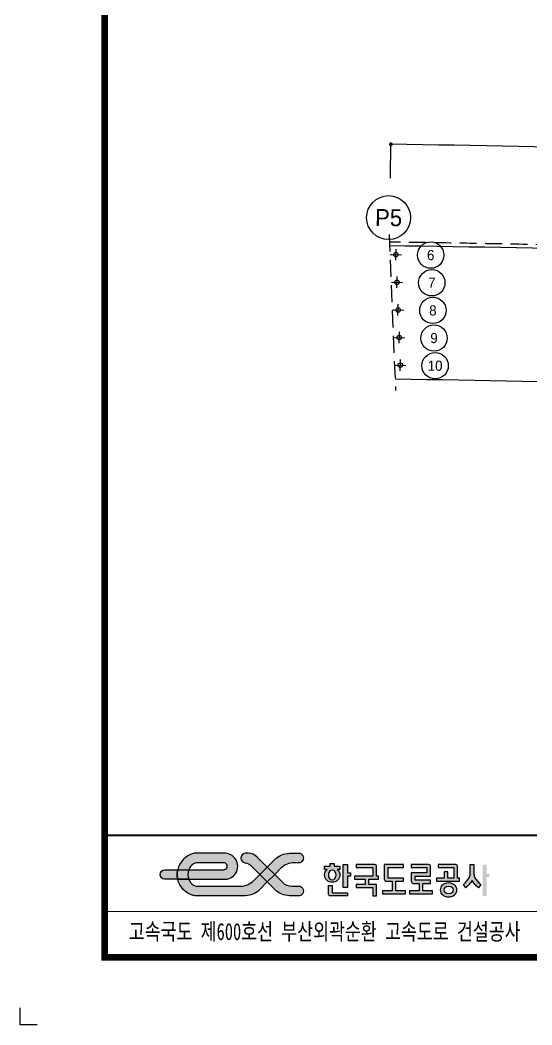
# Model space of a CAD drawing. Header units: feet. Extents: x 0 to 252300, y 0 to 178200.
# Drawn here: x 0 to 45368, y 0 to 89100 of the extents above; entities that cross this region are included whole.
import ezdxf
from ezdxf.enums import TextEntityAlignment as Align

# ---------------------------------------------------------------- set-up
doc = ezdxf.new("R2010")
doc.units = ezdxf.units.FT
doc.header["$LTSCALE"] = 3000
doc.header["$MEASUREMENT"] = 0
doc.linetypes.add('A-DASHD01', pattern=[0.75, 0.5, -0.25])
doc.layers.get('0').update_dxf_attribs({"linetype": 'CONTINUOUS'})
for name, color, linetype in [('CS-CNTL', 1, 'A-DASHD01'), ('CS-CONC-LEAN', 3, 'CONTINUOUS'), ('CS-CONC-MAJR', 4, 'CONTINUOUS'), ('CS-DIML', 1, 'CONTINUOUS'), ('CS-MISC', 3, 'CONTINUOUS'), ('CS-SYMB', 3, 'CONTINUOUS'), ('CX-BORD', 3, 'CONTINUOUS'), ('CX-BORD-LIN1', 4, 'CONTINUOUS'), ('CX-BORD-LIN2', 3, 'CONTINUOUS'), ('CX-BORD-TEX2', 7, 'CONTINUOUS'), ('CX-BORD-TEX3', 6, 'CONTINUOUS'), ('CX-MISC', 2, 'CONTINUOUS'), ('CZ-TEX2', 3, 'CONTINUOUS')]:
    doc.layers.add(name, color=color, linetype=linetype)
doc.styles.add('A_STANDARD', font='')
doc.styles.add('TB_TEXT', font='')
doc.styles.add('TB_WBTXT', font='')
doc.styles.add('TB_WMTXT', font='')
doc.styles.get('A_STANDARD').set_extended_font_data('Dotum')
doc.styles.get('TB_TEXT').set_extended_font_data('DotumChe')
doc.styles.get('TB_WBTXT').set_extended_font_data('Dotum')
doc.styles.get('TB_WMTXT').set_extended_font_data('DotumChe')

# ---------------------------------------------------------------- blocks, each defined once
blk = doc.blocks.new('CXGLOGO-EX흑백')
h = blk.add_hatch(color=256)
h.paths.add_polyline_path([(12.62751094235613, 2.929722186557417), (13.9368577347384, 2.929722186557417, 0.1307849617648099), (14.19642449557114, 2.998798575681949, 0.5686079760781465), (14.23263349965494, 5.183221859397701, 0.1392232935838704), (13.9581907729968, 5.261149990701703), (11.43317010715378, 5.261149990701703, 0.1989123673796241), (7.88820811080587, 3.792778653716674), (5.962135003345992, 1.866705546256785), (7.789912781123938, 0.03892776847906987), (9.30410907077998, 1.553124058134753, -0.198912367379616)])
h.paths.add_polyline_path([(5.962135003346347, -1.78885000929877), (4.134357225567967, 0.03892776847900947), (2.638733131771026, -1.456696325318649, -0.1989123673796836), (-0.684668739806078, -2.833294453742262), (-11.36204881219041, -2.833294453742742, -0.149968192877195), (-12.240743962647, -2.563678008654669, -0.1491631919188299), (-13.39334849004342, -1.136072231520988), (-16.10175388554254, -1.136072231520988, 0.2784029190241507), (-12.27306911128629, -5.129271465237487, 0.06593867059308692), (-11.86520449236982, -5.183294453743216), (0.6208868157490102, -5.183294453742739, 0.198912367379658), (3.944288687325745, -3.806696325319599)])
h.paths.add_polyline_path([(-16.10175388554255, 1.213927768479007), (-19.36564277443144, 1.213927768479007, 0.8888888888888873), (-19.36564277443144, -1.136072231520991), (-16.10175388554254, -1.136072231520988, -0.1111111111111106)])
h.paths.add_polyline_path([(-11.36204881233854, 2.911149990701738), (-4.683161640971832, 2.911149990701997, -0.05755858726109904), (-4.564116577129639, 2.897400306733786, -0.792918256256352), (-4.564116577139849, 1.227677452445754, -0.05755858725611351), (-4.683161640971733, 1.21392776847901), (-13.39334849004398, 1.213927768479618, 0.1939147573995261), (-13.39334849004318, -1.136072231520991), (-4.743420552209216, -1.136072231520991, 1.071754271161691), (-4.743420552209216, 5.261149990701231), (-11.86520449236982, 5.261149990702183, 0.06593867059316338), (-12.27306911128352, 5.207127002196302, 0.2784029190242539), (-16.10175388554237, 1.21392776847981), (-13.39334849004398, 1.213927768479621, -0.1491631919192471), (-12.2407439626433, 2.641533545616181, -0.1499681928522188)])
h = blk.add_hatch(color=256)
h.paths.add_polyline_path([(3.485422644516419, 4.34341790508612, 0.1989123673796671), (1.269821396798442, 5.261149990701703), (0.4788016700130058, 5.261149990701703, 0.8338075771048155), (0.3771781799719207, 2.929722186557356, -0.177326263149743), (2.179867088961466, 1.993417905085643), (4.134357225568095, 0.03892776847887802), (5.962135003345992, 1.866705546256789)])
h.paths.add_polyline_path([(9.744402917729097, -1.915562368126679), (7.789912781123888, 0.03892776847899881), (5.96213500334634, -1.788850009298766), (7.888208110807184, -3.714923116759131, 0.198912367379553), (11.43317010715388, -5.183294453743692), (13.93853492596422, -5.183294453744644, 0.1292187291636897), (14.19530503372277, -5.115808595962658, 0.6043190588004438), (14.12747900538948, -2.886014569746202, 0.1137896329467328), (13.89882244722792, -2.833294453742262), (11.96000416544708, -2.833294453742262, -0.1989123673796783)])
h = blk.add_hatch(color=256)
edge = h.paths.add_edge_path()
edge.add_line((55.90553287691766, 2.4960983163664), (56.85552189184581, 2.496098316366446))
edge.add_line((56.85552189184581, 2.496098316366446), (56.85552189184592, 0.09215457618536149))
edge.add_arc((58.53363057762468, 0.09215457618543929), 1.67810868577876, 180.0000000000026, 195.4083540198517)
edge.add_arc((58.47394244906948, 0.07570436294137084), 1.61619517993231, 195.408354019852, 211.4069923032628)
edge.add_arc((62.72740815851297, 2.672743468727949), 6.599826652904244, 211.4069923032628, 220.884619074014)
edge.add_arc((62.65632922919535, 2.61120635935723), 6.505810537144002, 220.8846190740139, 230.4986055729279)
edge.add_line((58.51800266797031, -2.408736271577236), (57.94523708654083, -3.232545142195342))
edge.add_arc((62.63997685430596, 2.476487192741993), 7.39145666891144, 221.3708019331366, 230.5683267651548, ccw=False)
edge.add_arc((62.86124072826939, 2.671717853347373), 7.686537407580804, 212.5283811307898, 221.3728192081766, ccw=False)
edge.add_arc((49.89982302886737, 2.671711092267167), 7.686526193707074, 318.6271743273925, 327.471625333613, ccw=False)
edge.add_arc((50.12107005378402, 2.476495324059812), 7.391467942165787, 309.4316802638517, 318.62919103786044, ccw=False)
edge.add_line((54.81581768222331, -3.232545142194404), (54.24305210079449, -2.408736271575762))
edge.add_arc((50.16623946446956, 2.548189157142523), 6.418061309895114, 309.4355142588529, 319.1812610942183)
edge.add_arc((49.96136727208684, 2.72553903169074), 6.689032726803259, 319.1787201534786, 328.529668469246)
edge.add_arc((54.2901842034738, 0.07437455166653684), 1.612880450692433, 328.5764598147939, 344.6081938620856)
edge.add_arc((54.23147034857182, 0.09160721386742313), 1.674062617830531, 344.5729121819099, 360.0187337982126)
edge.add_line((55.90553287691779, 0.09215457618600098), (55.90553287691779, 2.4960983163664))
edge = h.paths.add_edge_path()
edge.add_arc((22.07066925838875, -0.0960583075494551), 1.77276644383517, 0.3446861390323761, 51.806537556943795, ccw=False)
edge.add_arc((21.98752086475434, -0.03643316846145372), 1.856528462969702, 268.6390132932114, 358.4888194230754, ccw=False)
edge.add_arc((21.89882706649707, -0.03696230538111067), 1.856011500010981, 181.4952613076245, 271.3769059760447, ccw=False)
edge.add_arc((21.81624874840013, -0.0960910072229415), 1.772833459952195, 128.1945062452658, 179.6542700587555, ccw=False)
edge.add_line((20.72004724334094, 1.297207502441104), (20.04344756338069, 1.297207502441104))
edge.add_line((20.04344756338069, 1.297207502441104), (20.04344756338068, 2.108874533108121))
edge.add_line((20.04344756338068, 2.108874533108121), (21.46843108577289, 2.108874533108121))
edge.add_line((21.46843108577289, 2.108874533108121), (21.4684310857729, 2.754247505206038))
edge.add_line((21.4684310857729, 2.754247505206038), (22.41842010070103, 2.754247505206038))
edge.add_line((22.41842010070103, 2.754247505206038), (22.41842010070103, 2.108874533108121))
edge.add_line((22.41842010070103, 2.108874533108121), (23.84340362309323, 2.108874533108121))
edge.add_line((23.84340362309323, 2.108874533108121), (23.84340362309322, 1.297207502441104))
edge.add_line((23.84340362309322, 1.297207502441104), (23.16680394313298, 1.297207502441104))
h.paths.add_polyline_path([(60.65547795155814, 0.172755616815305), (60.65547795155814, -0.601691949703131), (59.94298619036236, -0.601691949703131), (59.94298619036248, -5.248377348808134), (58.99299717543421, -5.248377348808617), (58.99299717543411, 2.496098316366869), (59.94298619036225, 2.496098316366869), (59.94298619036236, 0.172755616815305)])
edge = h.paths.add_edge_path()
edge.add_line((48.0681235037611, 2.496098316365892), (48.0681235037611, 1.72165074984937))
edge.add_line((48.0681235037611, 1.72165074984937), (51.86807956347353, 1.72165074984937))
edge.add_line((51.86807956347353, 1.72165074984937), (51.86807956347343, -0.8598411385413627))
edge.add_line((51.86807956347343, -0.8598411385413627), (50.44309604108143, -0.8598411385423006))
edge.add_line((50.44309604108143, -0.8598411385423006), (50.44309604108143, 0.6890539944927028))
edge.add_line((50.44309604108143, 0.6890539944927028), (49.4931070261532, 0.6890539944927028))
edge.add_line((49.4931070261532, 0.6890539944927028), (49.49310702615358, -0.8598411385418245))
edge.add_line((49.49310702615358, -0.8598411385418245), (47.59312899629693, -0.8598411385418281))
edge.add_line((47.59312899629693, -0.8598411385418281), (47.59312899629681, -1.634288705059802))
edge.add_line((47.59312899629681, -1.634288705059802), (53.29306308586574, -1.634288705059802))
edge.add_line((53.29306308586574, -1.634288705059802), (53.29306308586574, -0.8598411385413627))
edge.add_line((53.29306308586574, -0.8598411385413627), (52.81806857840155, -0.8598411385413236))
edge.add_line((52.81806857840155, -0.8598411385413236), (52.81806857840178, 1.979799938688487))
edge.add_arc((52.26887129235888, 1.979799938688532), 0.5491972860428973, 359.9999999999953, 400.6008038990672)
edge.add_arc((52.34038266447658, 2.041094338003921), 0.4550119382992583, 40.60080389906705, 89.66109212214847)
edge.add_line((52.3430740709377, 2.496098316366869), (48.0681235037611, 2.496098316367497))
edge = h.paths.add_edge_path()
edge.add_line((41.41820039926384, 2.496098316366869), (41.41820039926394, 1.721650749848898))
edge.add_line((41.41820039926394, 1.721650749848898), (45.21815645897638, 1.721650749848898))
edge.add_line((45.21815645897638, 1.721650749848898), (45.21815645897638, 0.4309048056535367))
edge.add_line((45.21815645897638, 0.4309048056535367), (41.41820039926384, 0.4309048056535367))
edge.add_line((41.41820039926384, 0.4309048056535367), (41.41820039926394, -1.634288705060271))
edge.add_arc((41.96739768530686, -1.634288705060244), 0.5491972860429257, 180.0000000000029, 220.6008038990638)
edge.add_arc((41.89588631318916, -1.695583104375644), 0.4550119382992751, 220.6008038990626, 269.6610921221458)
edge.add_line((41.89319490672801, -2.150587082738607), (43.31817842912, -2.150587082738607))
edge.add_line((43.31817842912, -2.150587082738607), (43.31817842912011, -3.957631404610424))
edge.add_line((43.31817842912011, -3.957631404610424), (40.94320589179998, -3.957631404610424))
edge.add_line((40.94320589179998, -3.957631404610424), (40.94320589179998, -4.732078971128871))
edge.add_line((40.94320589179998, -4.732078971128871), (46.64313998136879, -4.732078971128871))
edge.add_line((46.64313998136879, -4.732078971128871), (46.64313998136893, -3.957631404610897))
edge.add_line((46.64313998136893, -3.957631404610897), (44.26816744404802, -3.957631404609955))
edge.add_line((44.26816744404802, -3.957631404609955), (44.26816744404758, -2.150587082738607))
edge.add_line((44.26816744404758, -2.150587082738607), (46.1681454739045, -2.150587082738134))
edge.add_line((46.1681454739045, -2.150587082738134), (46.1681454739045, -1.376139516220633))
edge.add_line((46.1681454739045, -1.376139516220633), (42.36818941419209, -1.376139516220164))
edge.add_line((42.36818941419209, -1.376139516220164), (42.36818941419209, -0.3435427608644339))
edge.add_line((42.36818941419209, -0.3435427608644339), (46.1681454739045, -0.343542760863965))
edge.add_line((46.1681454739045, -0.343542760863965), (46.16814547390462, 1.979799938688512))
edge.add_arc((45.6189481878617, 1.979799938688539), 0.5491972860429115, 359.9999999999972, 400.6008038990619)
edge.add_arc((45.69045955997943, 2.041094338003941), 0.4550119382992425, 40.60080389906198, 89.6610921221449)
edge.add_line((45.69315096644058, 2.496098316366872), (41.41820039926384, 2.496098316366869))
edge = h.paths.add_edge_path()
edge.add_line((39.51822236940757, 2.496098316366869), (34.76827729476689, 2.496098316366869))
edge.add_line((34.76827729476689, 2.496098316366869), (34.76827729476689, -1.117990327381936))
edge.add_arc((35.31747458080942, -1.117990327381935), 0.5491972860425349, 180, 220.6008038990902)
edge.add_arc((35.24596320869247, -1.179284726696737), 0.4550119382998447, 220.60080389909, 269.6610921221131)
edge.add_line((35.24327180223106, -1.634288705060271), (36.66825532462316, -1.634288705060342))
edge.add_line((36.66825532462316, -1.634288705060342), (36.66825532462363, -3.957631404610424))
edge.add_line((36.66825532462363, -3.957631404610424), (34.29328278730304, -3.957631404610897))
edge.add_line((34.29328278730304, -3.957631404610897), (34.29328278730291, -4.732078971128871))
edge.add_line((34.29328278730291, -4.732078971128871), (39.99321687687187, -4.732078971129809))
edge.add_line((39.99321687687187, -4.732078971129809), (39.99321687687187, -3.957631404610897))
edge.add_line((39.99321687687187, -3.957631404610897), (37.61824433955118, -3.957631404610794))
edge.add_line((37.61824433955118, -3.957631404610794), (37.61824433955128, -1.634288705060271))
edge.add_line((37.61824433955128, -1.634288705060271), (39.5182223694077, -1.634288705059802))
edge.add_line((39.5182223694077, -1.634288705059802), (39.51822236940779, -0.8598411385423006))
edge.add_line((39.51822236940779, -0.8598411385423006), (35.71826630969503, -0.8598411385423006))
edge.add_line((35.71826630969503, -0.8598411385423006), (35.71826630969503, 1.721650749848898))
edge.add_line((35.71826630969503, 1.721650749848898), (39.51822236940745, 1.72165074984937))
edge.add_line((39.51822236940745, 1.72165074984937), (39.51822236940745, 2.496098316366869))
edge = h.paths.add_edge_path()
edge.add_line((31.9183102499825, -5.248377348808617), (32.86829926491062, -5.248377348808617))
edge.add_line((32.86829926491062, -5.248377348808617), (32.86829926491062, -2.408736271577304))
edge.add_line((32.86829926491062, -2.408736271577304), (30.96832123505435, -2.408736271577304))
edge.add_line((30.96832123505435, -2.408736271577304), (30.96832123505409, -1.117990327381936))
edge.add_line((30.96832123505409, -1.117990327381936), (33.34329377237469, -1.117990327381936))
edge.add_line((33.34329377237469, -1.117990327381936), (33.34329377237468, -0.343542760863965))
edge.add_line((33.34329377237468, -0.343542760863965), (32.86829926491062, -0.343542760863965))
edge.add_line((32.86829926491062, -0.343542760863965), (32.86829926491062, 1.979799938688512))
edge.add_arc((32.31910197886764, 1.979799938688512), 0.5491972860429826, 359.9999999999999, 400.6008038990593)
edge.add_arc((32.39061335098545, 2.041094338003989), 0.4550119382991955, 40.60080389905918, 89.66109212214754)
edge.add_line((32.39330475744659, 2.496098316366872), (27.88085693653791, 2.496098316366869))
edge.add_line((27.88085693653791, 2.496098316366869), (27.8808569365377, 1.721650749848898))
edge.add_line((27.8808569365377, 1.721650749848898), (31.9183102499825, 1.72165074984937))
edge.add_line((31.9183102499825, 1.72165074984937), (31.9183102499825, -0.343542760863965))
edge.add_line((31.9183102499825, -0.343542760863965), (27.40586242907364, -0.343542760863965))
edge.add_line((27.40586242907364, -0.343542760863965), (27.40586242907364, -1.11799032738147))
edge.add_line((27.40586242907364, -1.11799032738147), (30.01833222012621, -1.117990327381936))
edge.add_line((30.01833222012621, -1.117990327381936), (30.01833222012621, -2.408736271577773))
edge.add_line((30.01833222012621, -2.408736271577773), (27.88085693653782, -2.408736271577773))
edge.add_line((27.88085693653782, -2.408736271577773), (27.88085693653781, -3.183183838095275))
edge.add_line((27.88085693653781, -3.183183838095275), (31.9183102499825, -3.183183838095275))
edge.add_line((31.9183102499825, -3.183183838095275), (31.9183102499825, -5.248377348808617))
edge = h.paths.add_edge_path()
edge.add_line((25.7433816529495, -5.248377348808617), (21.46843108577295, -5.248377348808141))
edge.add_arc((21.468431085773, -4.799179719589938), 0.4491976292182027, 220.2618960212232, 269.9999999999932, ccw=False)
edge.add_arc((21.55155841230061, -4.728777609424231), 0.5581315978937866, 180.3389078778467, 220.2618960212236, ccw=False)
edge.add_arc((195.5622497713534, -3.699482215773768), 174.5718671369681, 179.6610921221531, 180.3389078778465, ccw=False)
edge.add_line((20.99343657830883, -2.66688546041647), (21.94342559323697, -2.66688546041647))
edge.add_line((21.94342559323697, -2.66688546041647), (21.94342559323697, -4.473929782290639))
edge.add_line((21.94342559323697, -4.473929782290639), (25.7433816529495, -4.473929782290639))
edge.add_line((25.7433816529495, -4.473929782290639), (25.7433816529495, -5.248377348808617))
edge = h.paths.add_edge_path(flags=16)
edge.add_ellipse((50.60385872541271, -3.769494308227308), major_axis=(-1.110875729177891, 2.868103891292178e-14), ratio=0.8665097612807381, start_angle=0, end_angle=360)
edge = h.paths.add_edge_path()
edge.add_ellipse((50.60385872364095, -3.769494308227308), major_axis=(2.060740712415878, 5.91535299055294e-14), ratio=0.8429164421096037, start_angle=0, end_angle=360, ccw=False)
h.paths.add_polyline_path([(26.4558734141455, 0.4309048056535367), (26.4558734141455, -0.343542760863965), (25.74338165294929, -0.343542760863965), (25.7433816529494, -3.183183838095275), (24.67464401115513, -3.183183838094806), (24.67464401115513, 2.496098316366869), (25.7433816529494, 2.496098316366869), (25.7433816529495, 0.4309048056535367)])
edge = h.paths.add_edge_path(flags=16)
edge.add_ellipse((21.94342559323697, -0.08539357202479891), major_axis=(7.44215483547632e-15, 1.223429116448234), ratio=0.7764969806228509, start_angle=0, end_angle=360, ccw=False)
h = blk.add_hatch(color=256)
h.paths.add_polyline_path([(5.962135003345985, 1.866705546256785), (4.134357225568095, 0.03892776847887802), (5.962135003346347, -1.788850009298773), (7.789912781123952, 0.03892776847906987)])
h.paths.add_polyline_path([(-13.39334849004398, 1.213927768479621), (-16.10175388554237, 1.21392776847981, 0.1111111111111885), (-16.10175388554254, -1.136072231520988), (-13.39334849004318, -1.136072231520988, -0.1939147573995261)])
for points in [[(-11.36204881219097, 2.911149990702945, 0.149968192828432), (-12.24074396240013, 2.64153354578092, 0.1491631919431257), (-13.39334849004398, 1.213927768479618, 0.1939147573995262), (-13.39334849004318, -1.136072231520991), (-4.743420552209216, -1.136072231520991, 1.071754271161691), (-4.743420552209216, 5.261149990701231), (-11.86520449236982, 5.261149990702183, 0.06593867059316338), (-12.27306911128352, 5.207127002196302, 0.2784029190242541), (-16.10175388554237, 1.213927768479806), (-13.39334849004398, 1.213927768479618), (-4.683161640971733, 1.21392776847901, 0.0575585872562081), (-4.564116577139657, 1.227677452445796, 0.7929182562611419), (-4.564116577139643, 2.897400306736131, 0.05755858725616377), (-4.683161640971832, 2.911149990701997), (-11.36204881234111, 2.911149990701738)], [(0.3771781799714518, 2.929722186557417, -0.1773262631497835), (2.179867088961458, 1.993417905085646), (4.134357225568095, 0.03892776847887802), (5.962135003345992, 1.866705546256785), (3.485422644516419, 4.34341790508612, 0.1989123673796582), (1.269821396798548, 5.261149990701703), (0.4788016700130058, 5.261149990701703, 0.8714196092937034), (0.4788016700130058, 2.911149990701706)], [(23.16680394313298, 1.297207502441104, -0.228396255599462), (23.84340362309322, -0.0853935720248451, -0.4134459869151131), (21.94342559323628, -1.892437893898972, -0.4136086650538482), (20.04344756338071, -0.08539357202475273, -0.2283866715627258), (20.72004724334094, 1.297207502441104), (20.04344756338069, 1.297207502441104), (20.04344756338068, 2.108874533108121), (21.46843108577289, 2.108874533108121), (21.4684310857729, 2.754247505206038), (22.41842010070103, 2.754247505206038), (22.41842010070103, 2.108874533108121), (23.84340362309323, 2.108874533108121), (23.84340362309322, 1.297207502441104), (23.16680394313298, 1.297207502441104)], [(31.9183102499825, -5.248377348808617), (32.86829926491062, -5.248377348808617), (32.86829926491062, -2.408736271577304), (30.96832123505435, -2.408736271577304), (30.96832123505409, -1.117990327381936), (33.34329377237469, -1.117990327381936), (33.34329377237468, -0.343542760863965), (32.86829926491062, -0.343542760863965), (32.86829926491062, 1.979799938688512, 0.1790312441150617), (32.73608670557006, 2.337209223254376, 0.2173967572259796), (32.39330475744659, 2.496098316366872), (27.88085693653791, 2.496098316366869), (27.8808569365377, 1.721650749848898), (31.9183102499825, 1.72165074984937), (31.9183102499825, -0.343542760863965), (27.40586242907364, -0.343542760863965), (27.40586242907364, -1.11799032738147), (30.01833222012621, -1.117990327381936), (30.01833222012621, -2.408736271577773), (27.88085693653782, -2.408736271577773), (27.88085693653781, -3.183183838095275), (31.9183102499825, -3.183183838095275), (31.9183102499825, -5.248377348808617)], [(39.51822236940757, 2.496098316366869), (34.76827729476689, 2.496098316366869), (34.76827729476689, -1.117990327381936, 0.179031244115201), (34.90048985410753, -1.475399611947733, 0.2173967572256811), (35.24327180223106, -1.634288705060271), (36.66825532462316, -1.634288705060342), (36.66825532462363, -3.957631404610424), (34.29328278730304, -3.957631404610897), (34.29328278730291, -4.732078971128871), (39.99321687687187, -4.732078971129809), (39.99321687687187, -3.957631404610897), (37.61824433955118, -3.957631404610794), (37.61824433955128, -1.634288705060271), (39.5182223694077, -1.634288705059802), (39.51822236940779, -0.8598411385423006), (35.71826630969503, -0.8598411385423006), (35.71826630969503, 1.721650749848898), (39.51822236940745, 1.72165074984937), (39.51822236940745, 2.496098316366869)], [(41.41820039926384, 2.496098316366869), (41.41820039926394, 1.721650749848898), (45.21815645897638, 1.721650749848898), (45.21815645897638, 0.4309048056535367), (41.41820039926384, 0.4309048056535367), (41.41820039926394, -1.634288705060271, 0.1790312441150686), (41.55041295860451, -1.991697989626104, 0.2173967572259559), (41.89319490672801, -2.150587082738607), (43.31817842912, -2.150587082738607), (43.31817842912011, -3.957631404610424), (40.94320589179998, -3.957631404610424), (40.94320589179998, -4.732078971128871), (46.64313998136879, -4.732078971128871), (46.64313998136893, -3.957631404610897), (44.26816744404802, -3.957631404609955), (44.26816744404758, -2.150587082738607), (46.1681454739045, -2.150587082738134), (46.1681454739045, -1.376139516220633), (42.36818941419209, -1.376139516220164), (42.36818941419209, -0.3435427608644339), (46.1681454739045, -0.343542760863965), (46.16814547390462, 1.979799938688512, 0.1790312441150869), (46.03593291456406, 2.337209223254376, 0.2173967572259547), (45.69315096644058, 2.496098316366872), (41.41820039926384, 2.496098316366869)], [(48.0681235037611, 2.496098316365892), (48.0681235037611, 1.72165074984937), (51.86807956347353, 1.72165074984937), (51.86807956347343, -0.8598411385413627), (50.44309604108143, -0.8598411385423006), (50.44309604108143, 0.6890539944927028), (49.4931070261532, 0.6890539944927028), (49.49310702615358, -0.8598411385418245), (47.59312899629693, -0.8598411385418281), (47.59312899629681, -1.634288705059802), (53.29306308586574, -1.634288705059802), (53.29306308586574, -0.8598411385413627), (52.81806857840155, -0.8598411385413236), (52.81806857840178, 1.979799938688487, 0.179031244115118), (52.68585601906119, 2.337209223254398, 0.2173967572259479), (52.3430740709377, 2.496098316366869), (48.0681235037611, 2.496098316367497)], [(55.90553287691766, 2.4960983163664), (56.85552189184581, 2.496098316366446), (56.85552189184592, 0.09215457618536149, 0.0673331086834034), (56.9158386985025, -0.3537133382605546, 0.06992084128346215), (57.09454053805489, -0.7665172394446813, 0.04137753804791307), (57.73774645661189, -1.647093096347959, 0.04197355301566234), (58.51800266797031, -2.408736271577236), (57.94523708654083, -3.232545142195342, -0.04015333159213054), (57.09307314020015, -2.408744723435024, -0.0386103102765588), (56.38052738438178, -1.461466375851227, -0.03861036677333588), (55.66798162856324, -2.408744723434765, -0.04015327015359547), (54.81581768222331, -3.232545142194404), (54.24305210079449, -2.408736271575762, 0.04254949277045509), (55.0233083121517, -1.64709309634749, 0.04082386527700423), (55.66651423070869, -0.7665172394442124, 0.07006595625911516), (55.8452160702611, -0.3537133382600786, 0.06749733491456367), (55.90553287691779, 0.09215457618600098), (55.90553287691779, 2.4960983163664)], [(25.7433816529495, -5.248377348808617), (21.46843108577295, -5.248377348808141, -0.22049606497067), (21.12564913764939, -5.089488255695642, -0.1759805261046493), (20.99343657830882, -4.732078971129866, -0.002957537787864401), (20.99343657830883, -2.66688546041647), (21.94342559323697, -2.66688546041647), (21.94342559323697, -4.473929782290639), (25.7433816529495, -4.473929782290639), (25.7433816529495, -5.248377348808617)]]:
    blk.add_lwpolyline(points, format="xyb")
for points in [[(14.19642449558027, 2.998798575687182, -0.1307849617699337), (13.9368577347384, 2.929722186557417), (12.62751094235613, 2.929722186557417, 0.1989123673796159), (9.30410907077998, 1.553124058134753), (7.789912781123881, 0.03892776847900592), (5.962135003346269, 1.866705546257062), (7.88820811080587, 3.792778653716674, -0.198912367379624), (11.43317010715378, 5.261149990701703), (13.9581907729968, 5.261149990701703, -0.1392232934978381), (14.23263349950496, 5.183221859490345, -0.5686079761212879)], [(-19.36564277443144, -1.136072231520991, -0.8888888888888888), (-19.36564277443144, 1.213927768479007), (-16.10175388554255, 1.213927768479007, 0.1111111111111495), (-16.10175388554254, -1.136072231520988)], [(-16.10175388554237, 1.21392776847981), (-13.39334849004398, 1.213927768479621, 0.1939147573995262), (-13.39334849004318, -1.136072231520988), (-16.10175388554254, -1.136072231520988, -0.1111111111111495)], [(5.962135003346347, -1.78885000929877), (3.944288687325745, -3.806696325319599, -0.198912367379658), (0.6208868157490102, -5.183294453742739), (-11.86520449236982, -5.183294453743216, -0.0659386705931795), (-12.27306911128685, -5.129271465237338, -0.2784029190241215), (-16.10175388554254, -1.136072231520991), (-13.39334849004342, -1.136072231520991, 0.1491631919431261), (-12.24074396239957, -2.563678008822297, 0.1499681928284316), (-11.36204881219041, -2.833294453742742), (-0.684668739806078, -2.833294453742262, 0.1989123673796836), (2.638733131771026, -1.456696325318649), (4.134357225567967, 0.03892776847900947)], [(7.789912781123881, 0.03892776847900592), (9.744402917729097, -1.915562368126679, 0.1989123673796783), (11.96000416544708, -2.833294453742262), (13.89882244722792, -2.833294453742262, -0.1137896330351633), (14.12747900555343, -2.886014569826049, -0.6043190587532347), (14.19530503371573, -5.115808595966634, -0.1292187291597539), (13.93853492596422, -5.183294453744644), (11.43317010715388, -5.183294453743692, -0.198912367379553), (7.888208110807184, -3.714923116759131), (5.962135003346347, -1.78885000929877)]]:
    blk.add_lwpolyline(points, format="xyb", close=True)
blk.add_lwpolyline([(26.4558734141455, 0.4309048056535367), (26.4558734141455, -0.343542760863965), (25.74338165294929, -0.343542760863965), (25.7433816529494, -3.183183838095275), (24.67464401115513, -3.183183838094806), (24.67464401115513, 2.496098316366869), (25.7433816529494, 2.496098316366869), (25.7433816529495, 0.4309048056535367)], close=True)
blk.add_lwpolyline([(5.962135003345992, 1.866705546256785), (7.789912781123945, 0.03892776847906987), (5.962135003346347, -1.78885000929877), (4.134357225568095, 0.03892776847887802), (5.962135003345992, 1.866705546256785)])
at = {"extrusion": (0, 0, -1)}
blk.add_ellipse((21.94342559323697, -0.08539357202479891), major_axis=(7.44215483547632e-15, 1.223429116448234), ratio=0.7764969806228509, start_param=3.141592653589785, end_param=9.424777960769372, dxfattribs=at)
blk.add_ellipse((50.60385872364095, -3.769494308227308), major_axis=(2.060740712415878, 5.91535299055294e-14), ratio=0.8429164421096037, dxfattribs=at)
blk.add_ellipse((50.60385872541271, -3.769494308227308), major_axis=(-1.110875729177891, 2.868103891292178e-14), ratio=0.8665097612807381)
blk = doc.blocks.new('CXBLKA1')
at = {"layer": 'CX-BORD-LIN1', "const_width": 2}
blk.add_lwpolyline([(796, -2.614797267597169e-12), (0, -3.410605131648481e-13), (0, 553.9999999999997), (795.9999999999998, 553.9999999999997)], close=True, dxfattribs=at)
at = {"layer": 'CX-BORD-LIN1', "const_width": 0.6}
blk.add_lwpolyline([(796, 36.0000000000008), (0, 35.99999999999852)], dxfattribs=at)
at = {"layer": 'CX-BORD-LIN2', "const_width": 0.3}
blk.add_lwpolyline([(130, 13.49999999999909), (0, 13.49999999999886)], dxfattribs=at)
at = {"layer": 'CX-MISC'}
blk.add_lwpolyline([(-20.0020000199919, -20.00000000000034), (-25, -20.00000000000034), (-25.00000000000034, -15.0020000199919)], dxfattribs=at)
at = {"layer": 'CX-MISC', "xscale": 1.2, "yscale": 1.2}
blk.add_blockref('CXGLOGO-EX흑백', (40.89123459210989, 24.41566484108665), dxfattribs=at)
at = {"layer": 'CX-BORD-LIN1', "style": 'TB_TEXT'}
for tag, height, p in [('TR_RNUM5', 3, (285.1051166181959, 32.63656332936267)), ('TR_RDAT5', 3.5, (317.5, 32.99999999999977)), ('TR_DGN5', 3.5, (451.1184542177598, 32.99999999999977)), ('TR_CHK5', 3.5, (491.1184542177598, 32.99999999999977)), ('TR_APP5', 3.5, (531.1184542177598, 33)), ('TR_RNUM4', 3, (285.1051166181959, 26.6365633293625)), ('TR_RDAT4', 3.5, (317.5, 26.9999999999996)), ('TR_DGN4', 3.5, (451.1184542177598, 26.9999999999996)), ('TR_CHK4', 3.5, (491.1184542177598, 26.9999999999996)), ('TR_APP4', 3.5, (531.1184542177598, 26.99999999999983)), ('TR_RNUM3', 3, (285.1051166181959, 20.63656332936364)), ('TR_RDAT3', 3.5, (317.5, 21.00000000000068)), ('TR_DGN3', 3.5, (451.1184542177598, 21.00000000000068)), ('TR_CHK3', 3.5, (491.1184542177598, 21.00000000000068)), ('TR_APP3', 3.5, (531.1184542177598, 21.00000000000091)), ('TR_RNUM2', 3, (285.1051166181959, 14.63656332936364)), ('TR_RDAT2', 3.5, (317.5, 15.00000000000068)), ('TR_DGN2', 3.5, (451.1184542177598, 15.00000000000068)), ('TR_CHK2', 3.5, (491.1184542177598, 15.00000000000068)), ('TR_APP2', 3.5, (531.1184542177598, 15.00000000000091)), ('TR_RNUM1', 3, (285.1051166181959, 8.636563329362502)), ('TR_RDAT1', 3.5, (317.5, 8.999999999999602)), ('TR_DGN1', 3.5, (451.1184542177598, 8.999999999999602)), ('TR_CHK1', 3.5, (491.1184542177598, 8.999999999999602)), ('TR_APP1', 3.5, (531.1184542177598, 8.99999999999983))]:
    blk.add_attdef(tag, text='', height=height, dxfattribs=at).set_placement(p, align=Align.MIDDLE_CENTER)
for tag, p in [('TR_RCON5', (342.3033138082338, 32.99999999999977)), ('TR_RCON4', (342.3033138082338, 26.9999999999996)), ('TR_RCON3', (342.3033138082338, 21.00000000000068)), ('TR_RCON2', (342.3033138082338, 15.00000000000068)), ('TR_RCON1', (342.3033138082338, 8.999999999999602))]:
    blk.add_attdef(tag, text='', height=3.5, dxfattribs=at).set_placement(p, align=Align.MIDDLE_LEFT)
at = {"layer": 'CX-BORD-LIN2', "style": 'TB_TEXT'}
blk.add_attdef('TD_VERSION', text='', height=3, rotation=90, dxfattribs=at).set_placement((800.499999405456, 48.01489921212237), align=Align.MIDDLE_CENTER)
at = {"layer": 'CX-BORD-TEX2', "style": 'TB_WMTXT'}
for tag, height, p in [('TB_CNAME', 5, (15.34476638720094, 531.8324131479245)), ('TB_CSCOP', 4, (16.63456755316179, 523.8324131479245))]:
    blk.add_attdef(tag, text='', height=height, dxfattribs=at).set_placement(p, align=Align.BOTTOM_LEFT)
at = {"layer": 'CX-BORD-TEX2', "style": 'TB_WBTXT'}
for tag, height, p in [('TB_MTITIL', 10, (397.9999999999999, 533.3264135606181)), ('TB_STITL', 7, (397.9999999999999, 518.3264135606181))]:
    blk.add_attdef(tag, text='', height=height, dxfattribs=at).set_placement(p, align=Align.MIDDLE_CENTER)
at = {"layer": 'CX-BORD-TEX3', "style": 'TB_TEXT'}
for tag, height, p in [('TD_LNDST', 4.500000000000001, (215, 31.49999999999909)), ('TD_DSECT', 4.500000000000001, (605.5, 31.50000000000023)), ('TD_DDIST', 4.500000000000001, (654.5, 31.50000000000034)), ('TD_DNAME_TOP', 4.500000000000001, (755, 27.95701132476654)), ('TD_CSECT', 4.500000000000001, (605.5, 22.50000000000023)), ('TD_CDIST', 4.500000000000001, (654.5, 22.50000000000028)), ('TD_DNAME_MAIN', 4.500000000000001, (755, 21.47309584254879)), ('TD_CCOMP', 4.500000000000001, (215.0000000000001, 13.59273296473054)), ('TD_HSCAL', 4.500000000000001, (620.8841087955549, 13.74838269424743)), ('TD_VSCAL', 4.500000000000001, (656.8614607241562, 13.74838269424743)), ('TD_DNAME_BOT', 3, (755, 15.24894304459792)), ('TD_FIELD', 4.500000000000001, (180, 5.125020286179335)), ('TD_CSTEP', 4.500000000000001, (250.7440000000001, 5.125020286178881)), ('TD_DWGCODE', 4.500000000000001, (637, 4.79080374170087)), ('TD_DWGNO', 4.500000000000001, (755, 5.001673382306194))]:
    blk.add_attdef(tag, text='', height=height, dxfattribs=at).set_placement(p, align=Align.MIDDLE_CENTER)
for tag, height, width, p in [('TD_DCOMP', 4.500000000000001, 0.95, (215.0000000000001, 22.58754437093)), ('TD_CNAME', 5, 0.78, (65, 7.595640316786557))]:
    blk.add_attdef(tag, text='', height=height, dxfattribs=dict(at, width=width)).set_placement(p, align=Align.MIDDLE_CENTER)
blk = doc.blocks.new('CXDIMDT2')
at = {"layer": 'CS-MISC', "const_width": 0.5}
blk.add_lwpolyline([(0.25, 0, 1), (-0.25, 0, 1)], format="xyb", close=True, dxfattribs=at)

msp = doc.modelspace()

# ---------------------------------------------------------------- linework, layer by layer
at = {"layer": 'CS-CNTL'}
msp.add_line((32724.93815448671, 70084.93603066914), (33276.70681148674, 56251.29566566914), dxfattribs=at)
at = {"layer": 'CS-CNTL', "linetype": 'A-DASHD01'}
msp.add_line((32724.93815448671, 70084.93603066914), (33276.70681148674, 56251.29566566914), dxfattribs=at)
msp.add_line((32724.93815448671, 70084.93603066914), (33276.70681148674, 56251.29566566914), dxfattribs=at)
at = {"layer": 'CS-CNTL'}
msp.add_arc((10294.53095948673, -1630442.138866331), 1700000, 83.06798585705698, 89.2430890505616, dxfattribs=at)
msp.add_arc((10294.53095948673, -1630442.138866331), 1700000, 83.06798585705698, 89.2430890505616, dxfattribs=at)
msp.add_arc((10294.53095948673, -1630442.138866331), 1700000, 83.06798585705698, 89.2430890505616, dxfattribs=at)
at = {"layer": 'CS-CONC-LEAN'}
for p, q in [((33300.65318448667, 67802.04211166914), (33327.14758148673, 68801.69107366912)), ((32814.07590248669, 68315.11379166914), (33813.72486348671, 68288.61939366913)), ((33398.98682548665, 65350.47503066913), (33425.57747648668, 66350.12143666914)), ((32912.45894848672, 65863.59355966916), (33912.10535448673, 65837.00290866912)), ((33010.84200248669, 63412.07343966916), (34010.48583748669, 63385.38631066913)), ((33497.3203544867, 62898.90795766917), (33524.00748448668, 63898.55179266911)), ((33109.23697248672, 60960.53453566914), (34108.87821948668, 60933.75064566912)), ((33595.66565048671, 60447.32196666911), (33622.44954048668, 61446.96321366914)), ((33694.00188748667, 57995.72505266912), (33720.88270748663, 58995.36369766912)), ((33207.62297448667, 58508.98478466913), (34207.26162048662, 58482.10396566911))]:
    msp.add_line(p, q, dxfattribs=at)
for centre in [(33313.90038348665, 68301.8665926691), (33412.28215148672, 65850.29823366913), (33510.66391948669, 63398.72987566912), (33609.05759548664, 60947.14259066916), (33707.4422974867, 58495.54437566915)]:
    msp.add_circle(centre, 200, dxfattribs=at)
for points in [[(33327.14758148673, 68801.69107366912), (33273.19097448676, 68653.06844966911), (33327.14758148673, 68801.69107366912), (33373.15587048663, 68650.41900966916)], [(32814.07590248669, 68315.11379166914), (32962.69852648675, 68261.1571836691), (32814.07590248669, 68315.11379166914), (32965.3479664867, 68361.12207966915)], [(33300.65318448667, 67802.04211166914), (33254.64489548665, 67953.3141756691), (33300.65318448667, 67802.04211166914), (33354.60979148664, 67950.66473566915)], [(33813.72486348671, 68288.61939366913), (33662.45279948669, 68242.61110566912), (33813.72486348671, 68288.61939366913), (33665.10223948664, 68342.57600166916)], [(33425.57747648668, 66350.12143666914), (33371.6065584867, 66201.50400866912), (33425.57747648668, 66350.12143666914), (33471.57119948673, 66198.8449436691)], [(32912.45894848672, 65863.59355966916), (33061.07637648669, 65809.62264166912), (32912.45894848672, 65863.59355966916), (33063.7354414867, 65909.58728166914)], [(33398.98682548665, 65350.47503066913), (33352.99310348672, 65501.75152466912), (33398.98682548665, 65350.47503066913), (33452.95774348662, 65499.09245966916)], [(33912.10535448673, 65837.00290866912), (33760.82886048662, 65791.00918566913), (33912.10535448673, 65837.00290866912), (33763.48792648665, 65890.97382666916)], [(33010.84200248669, 63412.07343966916), (33159.45422048669, 63358.08817866916), (33010.84200248669, 63412.07343966916), (33162.12293348671, 63458.05256266915)], [(33524.00748448668, 63898.55179266911), (33470.02222348668, 63749.93957366911), (33524.00748448668, 63898.55179266911), (33569.98660648672, 63747.27086066914)], [(34010.48583748669, 63385.38631066913), (33859.20490548667, 63339.40718766913), (34010.48583748669, 63385.38631066913), (33861.87361848669, 63439.37157166912)], [(33497.3203544867, 62898.90795766917), (33451.34123248665, 63050.18888966914), (33497.3203544867, 62898.90795766917), (33551.3056164867, 63047.52017666918)], [(33109.23697248672, 60960.53453566914), (33257.84396448662, 60906.5348896691), (33109.23697248672, 60960.53453566914), (33260.52235348662, 61006.49901466916)], [(33595.66565048671, 60447.32196666911), (33549.70117148664, 60598.60734866915), (33595.66565048671, 60447.32196666911), (33649.6652964867, 60595.92895966914)], [(33622.44954048668, 61446.96321366914), (33568.44989448669, 61298.35622166912), (33622.44954048668, 61446.96321366914), (33668.41401948663, 61295.67783266917)], [(34108.87821948668, 60933.75064566912), (33957.59283748665, 60887.78616666916), (34108.87821948668, 60933.75064566912), (33960.27122648666, 60987.75029066909)], [(33720.88270748663, 58995.36369766912), (33666.86865248671, 58846.76194266911), (33720.88270748663, 58995.36369766912), (33766.83251648664, 58844.0738606691)], [(33207.62297448667, 58508.98478466913), (33356.22473048675, 58454.97072966915), (33207.62297448667, 58508.98478466913), (33358.91281248664, 58554.93459466915)], [(33694.00188748667, 57995.72505266912), (33648.05207848665, 58147.01489066915), (33694.00188748667, 57995.72505266912), (33748.0159424867, 58144.32680866914)], [(34207.26162048662, 58482.10396566911), (34055.97178248665, 58436.1541566691), (34207.26162048662, 58482.10396566911), (34058.65986448666, 58536.11802066915)]]:
    msp.add_solid(points, dxfattribs=at)
at = {"layer": 'CS-CONC-MAJR'}
for radius, start, end in [(1699675, 87.72576213757952, 89.24250702625493), (1687850, 87.69365371566731, 89.22117759009119)]:
    msp.add_arc((10294.53095948673, -1630442.138866331), radius, start, end, dxfattribs=at)
at = {"layer": 'CS-DIML'}
msp.add_line((32826.84564548661, 75084.02640366915), (32868.45778848673, 78233.75153866917), dxfattribs=at)
msp.add_arc((10294.53095948673, -1630442.138866331), 1708675, 87.72663827892734, 89.2430890505616, dxfattribs=at)
at = {"layer": 'CS-SYMB'}
for centre in [(36396.13140848675, 68261.14613866917), (36494.51317648671, 65809.57778066915), (36592.89494548668, 63358.00942166912), (36691.28862148663, 60906.42213666911), (36789.6733234867, 58454.8239216691)]:
    msp.add_circle(centre, 1170, dxfattribs=at)
at = {"layer": 'CZ-TEX2'}
msp.add_circle((32665.15667948662, 71583.74428266915), 1950, dxfattribs=at)

# ---------------------------------------------------------------- block references
at = {"layer": 'CS-SYMB', "xscale": 330.0000000000001, "yscale": 330.0000000000001, "zscale": 330.0000000000001, "rotation": 5.611486999999999}
msp.add_blockref('CXDIMDT2', (32866.47625748673, 78083.76462766912), dxfattribs=at)
msp.add_blockref('CXDIMDT2', (32866.47625748673, 78083.76462766912), dxfattribs=at)
at = {"layer": 'CX-BORD'}
ref = msp.add_blockref('CXBLKA1', (7500, 6000.000000000102), dxfattribs=dict(at, xscale=300, yscale=300, zscale=300))
ref.add_attrib('TD_CNAME', '고속국도 제600호선 부산외곽순환 고속도로 건설공사', dxfattribs={"layer": 'CX-BORD-TEX3', "height": 1500, "style": 'TB_TEXT', "width": 0.75}).set_placement((27000, 8278.692095037652), align=Align.MIDDLE_CENTER)

# ---------------------------------------------------------------- texts
at = {"layer": 'CS-SYMB', "style": 'A_STANDARD'}
for s, p in [('6', (36390.18681648665, 67811.18540566915)), ('7', (36488.56858548662, 65359.61704666913)), ('8', (36586.9503534867, 62908.04868766916)), ('9', (36685.34402948665, 60456.46140266914)), ('10', (36783.72873148671, 58004.86318766914))]:
    msp.add_text(s, height=900, rotation=359.243089, dxfattribs=at).set_placement(p, align=Align.CENTER)
at = {"layer": 'CZ-TEX2', "style": 'A_STANDARD'}
msp.add_text('P5', height=1500, rotation=359.243089, dxfattribs=at).set_placement((32655.24902648665, 70833.80972666916), align=Align.CENTER)

doc.saveas('drawing.dxf')
